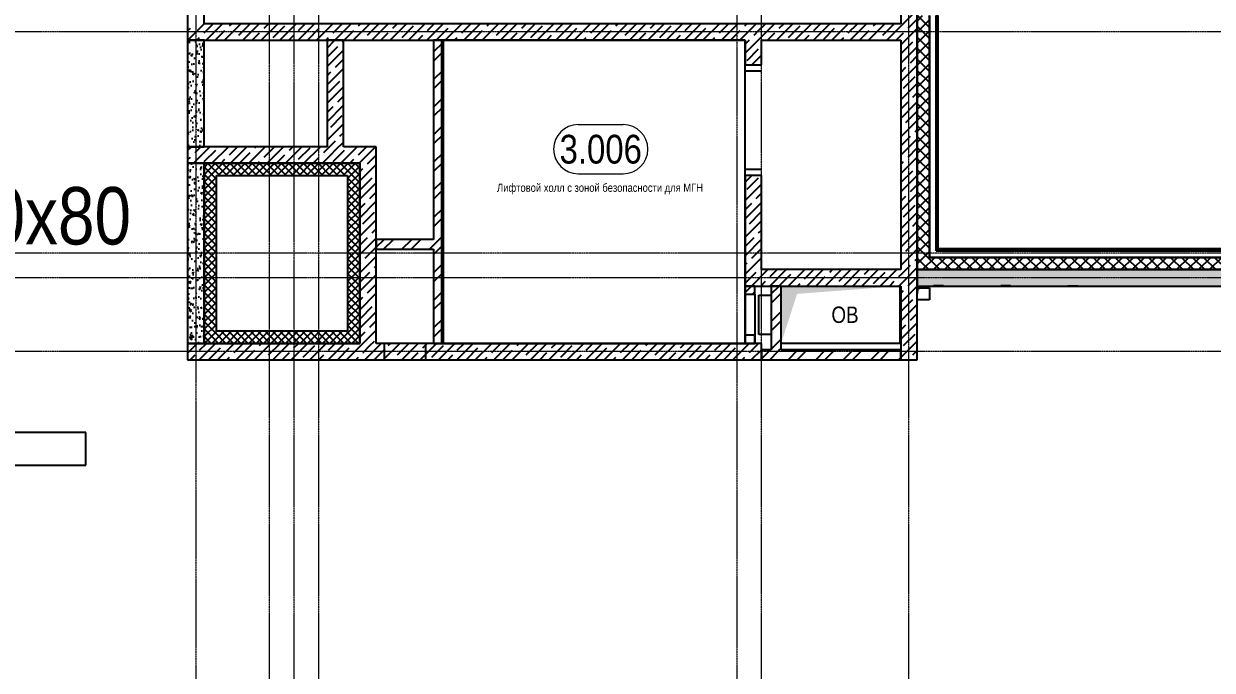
# Model space of a CAD drawing. Header units: millimetres. Extents: x -231292 to 573618, y -153144 to 564035.
# Drawn here: x 18204 to 32703, y 194679 to 202566 of the extents above; entities that cross this region are included whole.
import ezdxf
from ezdxf.enums import TextEntityAlignment as Align

# ---------------------------------------------------------------- set-up
doc = ezdxf.new("R2010")
doc.units = ezdxf.units.MM
doc.linetypes.add('CENTER2', pattern=[28.575, 19.05, -3.175, 3.175, -3.175])
doc.layers.get('0').update_dxf_attribs({"color": 250})
doc.layers.get('Defpoints').update_dxf_attribs({"color": 250})
for name, color, linetype, lineweight in [('11.10.2) люки', 30, 'Continuous', 60), ('A-Wall-Open', 250, 'Continuous', 5), ('АР_Area', 250, 'Continuous', 5), ('АР_Зоны_цвет', 8, 'Continuous', 0), ('АР_Отверстия', 250, 'Continuous', 9), ('АР_Проем', 250, 'Continuous', 0), ('АР_Стены ЖБ', 250, 'Continuous', 35), ('АР_Стены кирпич', 250, 'Continuous', 20), ('АР_Стены ПЕНОблок', 250, 'Continuous', 20), ('АР_Тонкая', 250, 'Continuous', 5), ('АР_Утеплитель', 250, 'Continuous', 0), ('АР_Штриховка', 250, 'Continuous', 0), ('РД_Оси_100', 250, 'Continuous', 0)]:
    doc.layers.add(name, color=color, linetype=linetype, lineweight=lineweight)
doc.layers.add('ВТ_оборудование', color=3, linetype='Continuous')
doc.layers.add('РД_Проем', color=250, linetype='Continuous', lineweight=0, plot=False)
doc.styles.add('style1', font='ARIALN.TTF')

# ---------------------------------------------------------------- blocks, each defined once
blk = doc.blocks.new('MOK-МаркаПом_овал_ареал')
for p, q in [((-2.75, 3), (2.75, 3)), ((-2.75, -3), (2.75, -3))]:
    blk.add_line(p, q)
for centre, radius, start, end in [((-2.75, 0), 3, 90, 270), ((2.75, 0), 3, 270, 90), ((-3.75, 0), 3.5, 0, 0.001)]:
    blk.add_arc(centre, radius, start, end)
at = {"color": 0, "style": 'style1'}
blk.add_attdef('АР-ПОМЕЩЕНИЕ:НОМЕР', text='', height=3.5, dxfattribs=at).set_placement((0, 0), align=Align.MIDDLE)
at = {"layer": 'Defpoints', "color": 2, "style": 'style1'}
blk.add_attdef('АР-ПОМЕЩЕНИЕ:НАИМЕНОВАНИЕ', text='', height=1, dxfattribs=at).set_placement((-0.09, -4.81), align=Align.MIDDLE)
blk = doc.blocks.new('оси_рен')
at = {"layer": 'РД_Оси_100', "color": 251, "linetype": 'CENTER2', "true_color": 0x636466}
for p, q in [((1215752.916, 135558.25), (1215752.916, 223268.25)), ((1225207.916, 151813.25), (1189697.958, 151813.25))]:
    blk.add_line(p, q, dxfattribs=at)
for points in [[(1207052.916, 223268.25), (1207052.916, 135558.25)], [(1207952.916, 135558.25), (1207952.916, 223268.25)], [(1208252.916, 135558.25), (1208252.916, 223268.25)], [(1208552.916, 135558.25), (1208552.916, 223268.25)], [(1213652.916, 223268.25), (1213652.916, 135558.25)], [(1213952.916, 135558.25), (1213952.916, 223268.25)], [(1225207.916, 149113.25), (1190197.958, 149113.25), (1189697.958, 149263.25)], [(1225207.916, 148813.25), (1190197.958, 148813.25), (1189697.958, 148663.25)], [(1225207.916, 147913.25), (1189697.958, 147913.25)]]:
    blk.add_lwpolyline(points, dxfattribs=at)

msp = doc.modelspace()

# ---------------------------------------------------------------- hatches: boundary and pattern name
at = {"layer": 'АР_Штриховка', "linetype": 'Continuous', "lineweight": 25, "true_color": 0x000000}
h = msp.add_hatch(dxfattribs=at)
h.set_pattern_fill('ANSI37', color=18, scale=30, angle=-360, style=0)
h.set_pattern_definition([(45, (-195344.93, 50353), (-67.35192, 67.35192), []), (135, (-195344.93, 50353), (-67.35192, -67.35192), [])])
h.paths.add_polyline_path([(29253.243, 206766.253), (29103.243, 206766.253), (29103.243, 206466.253), (29253.243, 206466.253)], flags=0)
h.paths.add_polyline_path([(29253.243, 202666.253), (29103.243, 202666.253), (29103.243, 199566.253), (29253.243, 199716.253)], flags=0)
h = msp.add_hatch(dxfattribs=at)
h.set_pattern_fill('_U', color=18, angle=-360, style=0, pattern_type=0)
h.set_pattern_definition([(360, (-195344.9339, 50353.0024), (4e-17, 1), [])])
h.paths.add_polyline_path([(29358.243, 206766.253), (29333.243, 206766.253), (29333.243, 206466.253), (29358.243, 206466.253)], flags=0)
h.paths.add_polyline_path([(29358.243, 202666.253), (29333.243, 202666.253), (29333.243, 199796.253), (29358.243, 199821.253)], flags=0)
h = msp.add_hatch(dxfattribs=at)
h.set_pattern_fill('AR-CONC', color=18, angle=45, style=0)
h.set_pattern_definition([(95, (-195344.93, 50353), (140.09465, 117.55338), [19.05, -209.55]), (40, (-195344.93, 50353), (-160.01845, 110.17673), [15.24, -167.64058]), (145.451445, (-195333.26, 50362.8), (-19.9238, 227.7301), [16.19001, -178.09024]), (91.1842, (-195380.85, 50388.92), (221.41024, 161.95341), [28.575, -314.325]), (141.63556, (-195362.4, 50402.42), (-7.08662, 342.82676), [24.28502, -267.1356]), (36.18415, (-195380.85, 50388.92), (-7.08662, 342.82676), [22.85997, -251.45973]), (66, (-195353.91, 50397.9), (179.51998, 34.89515), [19.05, -209.55]), (11, (-195353.91, 50397.9), (-86.53993, 173.94119), [15.24, -167.64]), (116.451445, (-195338.95, 50400.81), (92.98005, 208.83634), [16.19001, -178.08994]), (82.5, (-195344.934, 50353), (-57.605469, 61.973414), [0, -165.608, 0, -170.18, 0, -168.275]), (52.5, (-195344.93, 50353), (-23.589727, 118.087), [0, -97.028, 0, -161.798, 0, -64.135]), (12.5, (-195384.986, 50312.95), (99.927863, 91.826196), [0, -63.5, 0, -198.12, 0, -262.89]), (2.5, (-195402.95, 50294.99), (86.763904, 122.722393), [0, -82.55, 0, -131.572, 0, -186.69])])
h.paths.add_polyline_path([(20203.243, 201066.253), (20403.243, 201066.253), (20403.243, 202366.253), (20203.243, 202366.253)], flags=0)
h = msp.add_hatch(dxfattribs=at)
h.set_pattern_fill('ANSI32', color=18, scale=25, angle=-360, style=0)
h.set_pattern_definition([(45, (-195344.93, 50353), (-168.3798, 168.3798), []), (45, (-195232.68, 50353), (-168.3798, 168.3798), [])])
h.paths.add_polyline_path([(23323.243, 202366.253), (23203.243, 202366.253), (23203.243, 199936.253), (23233.243, 199856.253), (23323.243, 199816.253)], flags=0)
h.paths.add_polyline_path([(23323.243, 199816.253), (23233.243, 199856.253), (23203.243, 199816.253), (23203.243, 198666.253), (23323.243, 198666.253)], flags=0)
h = msp.add_hatch(dxfattribs=at)
h.set_pattern_fill('AR-CONC', color=18, angle=45, style=0)
h.set_pattern_definition([(95, (-195344.93, 50353), (140.09465, 117.55338), [19.05, -209.55]), (40, (-195344.93, 50353), (-160.01845, 110.17673), [15.24, -167.64058]), (145.451445, (-195333.26, 50362.8), (-19.9238, 227.7301), [16.19001, -178.09024]), (91.1842, (-195380.85, 50388.92), (221.41024, 161.95341), [28.575, -314.325]), (141.63556, (-195362.4, 50402.42), (-7.08662, 342.82676), [24.28502, -267.1356]), (36.18415, (-195380.85, 50388.92), (-7.08662, 342.82676), [22.85997, -251.45973]), (66, (-195353.91, 50397.9), (179.51998, 34.89515), [19.05, -209.55]), (11, (-195353.91, 50397.9), (-86.53993, 173.94119), [15.24, -167.64]), (116.451445, (-195338.95, 50400.81), (92.98005, 208.83634), [16.19001, -178.08994]), (82.5, (-195344.934, 50353), (-57.605469, 61.973414), [0, -165.608, 0, -170.18, 0, -168.275]), (52.5, (-195344.93, 50353), (-23.589727, 118.087), [0, -97.028, 0, -161.798, 0, -64.135]), (12.5, (-195384.986, 50312.95), (99.927863, 91.826196), [0, -63.5, 0, -198.12, 0, -262.89]), (2.5, (-195402.95, 50294.99), (86.763904, 122.722393), [0, -82.55, 0, -131.572, 0, -186.69])])
h.paths.add_polyline_path([(20203.243, 198666.253), (20403.243, 198666.253), (20403.243, 200866.253), (20203.243, 200866.253)], flags=0)
h = msp.add_hatch(dxfattribs=at)
h.set_pattern_fill('ANSI37', color=18, scale=20, angle=-360, style=0)
h.set_pattern_definition([(45, (-195344.934, 50353), (-44.90128, 44.90128), []), (135, (-195344.934, 50353), (-44.90128, -44.90128), [])])
h.paths.add_polyline_path([(20553.243, 200716.253), (20403.243, 200866.253), (20403.243, 198666.253), (20553.243, 198816.253)], flags=0)
h = msp.add_hatch(dxfattribs=at)
h.set_pattern_fill('ANSI37', color=18, scale=20, style=0)
h.set_pattern_definition([(45, (-195344.934, 50353), (-44.90128, 44.90128), []), (135, (-195344.934, 50353), (-44.90128, -44.90128), [])])
h.paths.add_polyline_path([(22153.243, 200716.253), (22303.243, 200866.253), (20403.243, 200866.253), (20553.243, 200716.253)], flags=0)
h = msp.add_hatch(dxfattribs=at)
h.set_pattern_fill('ANSI37', color=18, scale=20, style=0)
h.set_pattern_definition([(45, (-195344.934, 50353), (-44.90128, 44.90128), []), (135, (-195344.934, 50353), (-44.90128, -44.90128), [])])
h.paths.add_polyline_path([(22153.243, 198816.253), (22303.243, 198666.253), (22303.243, 200866.253), (22153.243, 200716.253)], flags=0)
h = msp.add_hatch(dxfattribs=at)
h.set_pattern_fill('ANSI32', color=18, scale=25, angle=-360, style=0)
h.set_pattern_definition([(45, (-195344.93, 50353), (-168.3798, 168.3798), []), (45, (-195232.68, 50353), (-168.3798, 168.3798), [])])
h.paths.add_polyline_path([(22503.243, 199936.253), (22503.243, 199816.253), (23203.243, 199816.253), (23233.243, 199856.253), (23203.243, 199936.253)], flags=0)
h = msp.add_hatch(dxfattribs=at)
h.set_pattern_fill('_U', color=18, angle=-360, style=0, pattern_type=0)
h.set_pattern_definition([(2e-13, (-195344.9339, 50353.0024), (-4e-15, 1), [])])
h.paths.add_polyline_path([(29358.243, 199821.253), (29333.243, 199796.253), (35703.243, 199796.253), (35703.243, 199821.253)], flags=0)
h = msp.add_hatch(dxfattribs=at)
h.set_pattern_fill('ANSI37', color=18, scale=30, angle=-360, style=0)
h.set_pattern_definition([(45, (-195344.93, 50353), (-67.35192, 67.35192), []), (135, (-195344.93, 50353), (-67.35192, -67.35192), [])])
h.paths.add_polyline_path([(29253.243, 199716.253), (29103.243, 199566.253), (35703.243, 199566.253), (35703.243, 199716.253)], flags=0)
h = msp.add_hatch(dxfattribs=at)
h.set_pattern_fill('AR-CONC', color=18, angle=-360, style=0)
h.set_pattern_definition([(50, (-195344.93, 50353), (182.18467, -15.939086), [19.05, -209.55]), (355, (-195344.93, 50353), (-35.24342, 191.05685), [15.24, -167.64058]), (100.451445, (-195329.75, 50351.67), (146.94125, 175.11775), [16.19001, -178.09024]), (46.1842, (-195344.93, 50403.8), (271.07904, -42.04233), [28.575, -314.325]), (96.63556, (-195322.34, 50400.3), (237.40413, 247.42612), [24.28502, -267.1356]), (351.18415, (-195344.93, 50403.8), (237.40413, 247.42612), [22.85997, -251.45973]), (21, (-195319.53, 50391.1), (151.61439, -102.2652), [19.05, -209.55]), (326, (-195319.53, 50391.1), (61.80203, 184.18797), [15.24, -167.64]), (71.451445, (-195306.9, 50382.58), (213.41642, 81.92277), [16.19001, -178.08994]), (37.5, (-195344.934, 50353), (3.088603, 84.555039), [0, -165.608, 0, -170.18, 0, -168.275]), (7.5, (-195344.93, 50353), (66.819663, 100.180575), [0, -97.028, 0, -161.798, 0, -64.135]), (327.5, (-195401.576, 50353), (135.590595, -5.728744), [0, -63.5, 0, -198.12, 0, -262.89]), (317.5, (-195426.98, 50353), (148.12918, 25.42649), [0, -82.55, 0, -131.572, 0, -186.69])])
h.paths.add_polyline_path([(29103.243, 199566.253), (29103.243, 199366.253), (35703.243, 199366.253), (35703.243, 199566.253)], flags=0)
h = msp.add_hatch(dxfattribs=at)
h.set_pattern_fill('ANSI32', color=18, scale=25, angle=-360, style=0)
h.set_pattern_definition([(45, (-195344.93, 50353), (-168.3798, 168.3798), []), (45, (-195232.68, 50353), (-168.3798, 168.3798), [])])
h.paths.add_polyline_path([(27123.243, 199366.253), (27003.243, 199366.253), (27003.243, 199266.253), (27123.243, 199266.253)], flags=0)
h.paths.add_polyline_path([(27123.243, 198666.253), (27003.243, 198666.253), (27003.243, 198665.253), (27123.243, 198665.253)], flags=0)
h = msp.add_hatch(dxfattribs=at)
h.set_pattern_fill('ANSI32', color=18, scale=25, angle=-360, style=0)
h.set_pattern_definition([(45, (-195344.93, 50353), (-168.3798, 168.3798), []), (45, (-195232.68, 50353), (-168.3798, 168.3798), [])])
h.paths.add_polyline_path([(27443.243, 199366.253), (27323.243, 199366.253), (27323.243, 198586.253), (27363.243, 198556.253), (27443.243, 198586.253)], flags=0)
h = msp.add_hatch(dxfattribs=at)
h.set_pattern_fill('ANSI37', color=18, scale=20, angle=-359.9999997, style=0)
h.set_pattern_definition([(45, (-195344.934, 50353), (-44.901281, 44.90128), []), (135, (-195344.934, 50353), (-44.90128, -44.901281), [])])
h.paths.add_polyline_path([(20553.243, 198816.254), (20403.243, 198666.254), (22303.243, 198666.254), (22153.243, 198816.254)], flags=0)
h = msp.add_hatch(dxfattribs=at)
h.set_pattern_fill('ANSI32', color=18, scale=25, angle=-360, style=0)
h.set_pattern_definition([(45, (-195344.93, 50353), (-168.3798, 168.3798), []), (45, (-195232.68, 50353), (-168.3798, 168.3798), [])])
h.paths.add_polyline_path([(27203.243, 198586.253), (27203.243, 198466.253), (27323.243, 198466.253), (27363.243, 198556.253), (27323.243, 198586.253)], flags=0)
h.paths.add_polyline_path([(27443.243, 198586.253), (27363.243, 198556.253), (27323.243, 198466.253), (28904.961, 198466.253), (28904.961, 198586.253)], flags=0)

# ---------------------------------------------------------------- linework, layer by layer
at = {"color": 18, "linetype": 'Continuous', "lineweight": 25, "true_color": 0x000000}
for p, q in [((27443.243, 198666.253), (27443.243, 199366.253)), ((27443.243, 199366.253), (28893.243, 199366.253)), ((27443.243, 198666.253), (27443.243, 199366.253)), ((27443.243, 199366.253), (28893.243, 199366.253)), ((28893.243, 199366.253), (28893.243, 198666.253)), ((28893.243, 199366.253), (28893.243, 198666.253)), ((29103.243, 199196.253), (29103.243, 199346.253)), ((29103.243, 199346.253), (29253.243, 199346.253)), ((29103.243, 199196.253), (29103.243, 199346.253)), ((29103.243, 199346.253), (29253.243, 199346.253)), ((29253.243, 199346.253), (29253.243, 199196.253)), ((29253.243, 199346.253), (29253.243, 199196.253)), ((29253.243, 199196.253), (29103.243, 199196.253)), ((29253.243, 199196.253), (29103.243, 199196.253)), ((28893.243, 198666.253), (27443.243, 198666.253)), ((28893.243, 198666.253), (27443.243, 198666.253))]:
    msp.add_line(p, q, dxfattribs=at)
at = {"color": 18, "lineweight": 25, "true_color": 0x000000}
for p, q in [((18959.471, 197581.247), (17959.471, 197581.247)), ((18959.471, 197181.247), (18959.471, 197581.247)), ((17959.471, 197181.247), (18959.471, 197181.247))]:
    msp.add_line(p, q, dxfattribs=at)
at = {"color": 18, "linetype": 'Continuous', "lineweight": 25, "true_color": 0x000000}
for points in [[(27443.243, 198666.253), (27443.243, 199366.253), (27638.483, 199270.649), (28893.243, 199366.253)], [(27443.243, 198666.253), (27443.243, 199366.253), (27638.483, 199270.649), (28893.243, 199366.253)], [(29103.243, 199196.253), (29103.243, 199346.253), (29123.44, 199325.766), (29253.243, 199346.253)], [(29103.243, 199196.253), (29103.243, 199346.253), (29123.44, 199325.766), (29253.243, 199346.253)]]:
    msp.add_solid(points, dxfattribs=at)
at = {"layer": 'A-Wall-Open', "color": 18, "linetype": 'Continuous', "lineweight": 25, "true_color": 0x000000}
for p, q in [((27003.243, 199266.253), (27003.243, 198766.253)), ((27123.243, 199266.253), (27123.243, 198766.253))]:
    msp.add_line(p, q, dxfattribs=at)
at = {"layer": 'АР_Зоны_цвет', "color": 18, "linetype": 'Continuous', "lineweight": 25, "true_color": 0x000000}
for p, q in [((27003.243, 202366.253), (23299.572, 202366.253)), ((23299.572, 202366.253), (23299.572, 198666.253)), ((27003.243, 198666.253), (27003.243, 202366.253)), ((23299.572, 198666.253), (27003.243, 198666.253))]:
    msp.add_line(p, q, dxfattribs=at)
at = {"layer": 'АР_Проем', "color": 18, "lineweight": 25, "true_color": 0x000000}
for p, q in [((27003.243, 201991.253), (27203.243, 201991.253)), ((27003.243, 200791.253), (27203.243, 200791.253))]:
    msp.add_line(p, q, dxfattribs=at)
at = {"layer": 'АР_Стены ЖБ', "color": 18, "linetype": 'Continuous', "lineweight": 25, "true_color": 0x000000}
for p, q in [((20203.243, 206766.253), (20203.243, 202366.253)), ((29103.243, 202566.253), (29103.243, 206766.253)), ((20403.243, 202566.253), (20403.243, 206566.253)), ((28903.243, 206566.253), (28903.243, 202566.253)), ((27203.243, 202566.253), (20403.243, 202566.253)), ((28903.243, 202566.253), (27203.243, 202566.253)), ((29103.243, 199366.253), (29103.243, 202566.253)), ((20203.243, 202366.253), (27003.243, 202366.253)), ((22103.243, 202366.253), (21903.243, 202366.253)), ((21903.243, 202366.253), (21903.243, 201066.253)), ((22103.243, 201066.253), (22103.243, 202366.253)), ((27003.243, 202366.253), (27003.243, 202066.253)), ((27203.243, 202366.253), (28903.243, 202366.253)), ((27203.243, 202066.253), (27203.243, 202366.253)), ((28903.243, 202366.253), (28903.243, 199566.253)), ((27003.243, 202066.253), (27203.243, 202066.253)), ((20203.243, 201066.253), (20203.243, 200866.253)), ((21903.243, 201066.253), (20203.243, 201066.253)), ((22503.243, 201066.253), (22103.243, 201066.253)), ((22503.243, 198666.253), (22503.243, 201066.253)), ((20203.243, 200866.253), (21903.243, 200866.253)), ((21903.243, 200866.253), (22303.243, 200866.253)), ((22303.243, 200866.253), (22303.243, 198666.253)), ((27203.243, 200716.253), (27003.243, 200716.253)), ((27003.243, 200716.253), (27003.243, 199366.253)), ((27203.243, 199566.253), (27203.243, 200716.253)), ((28903.243, 199566.253), (27203.243, 199566.253)), ((27003.243, 199366.253), (28903.243, 199366.253)), ((28903.243, 199366.253), (28903.243, 198466.253)), ((29103.243, 198466.253), (29103.243, 199366.253)), ((22303.243, 198666.253), (20203.243, 198666.253)), ((20203.243, 198666.253), (20203.243, 198466.253)), ((27203.243, 198666.253), (22503.243, 198666.253)), ((22603.243, 198466.253), (22603.243, 198666.253)), ((23103.243, 198666.253), (23103.243, 198466.253)), ((27203.243, 198466.253), (27203.243, 198666.253)), ((20203.243, 198466.253), (22303.243, 198466.253)), ((22303.243, 198466.253), (27203.243, 198466.253)), ((28903.243, 198466.253), (29103.243, 198466.253))]:
    msp.add_line(p, q, dxfattribs=at)
at = {"layer": 'АР_Стены кирпич', "color": 18, "linetype": 'Continuous', "lineweight": 25, "true_color": 0x000000}
for p, q in [((23323.243, 202366.253), (23203.243, 202366.253)), ((23203.243, 202366.253), (23203.243, 199936.253)), ((23323.243, 199816.253), (23323.243, 202366.253)), ((22503.243, 199936.253), (22503.243, 199816.253)), ((23203.243, 199936.253), (22503.243, 199936.253)), ((22503.243, 199816.253), (23203.243, 199816.253)), ((23203.243, 199816.253), (23203.243, 198666.253)), ((23323.243, 198666.253), (23323.243, 199816.253)), ((27123.243, 199366.253), (27003.243, 199366.253)), ((27003.243, 199366.253), (27003.243, 199266.253)), ((27003.243, 199266.253), (27123.243, 199266.253)), ((27123.243, 199266.253), (27123.243, 199366.253)), ((27443.243, 199366.253), (27323.243, 199366.253)), ((27323.243, 199366.253), (27323.243, 198586.253)), ((27443.243, 198586.253), (27443.243, 199366.253)), ((29423.243, 199367.059), (29303.243, 199367.059)), ((30243.243, 199367.059), (30123.243, 199367.059)), ((31063.243, 199366.253), (30943.243, 199366.253)), ((23203.243, 198666.253), (23323.243, 198666.253)), ((27123.243, 198766.253), (27003.243, 198766.253)), ((27003.243, 198766.253), (27003.243, 198666.253)), ((27123.243, 198666.253), (27003.243, 198666.253)), ((27003.243, 198666.253), (27003.243, 198665.253)), ((27003.243, 198665.253), (27123.243, 198665.253)), ((27123.243, 198666.253), (27123.243, 198766.253)), ((27123.243, 198665.253), (27123.243, 198666.253)), ((27203.243, 198586.253), (27203.243, 198466.253)), ((27323.243, 198586.253), (27203.243, 198586.253)), ((28904.961, 198586.253), (27443.243, 198586.253)), ((28904.961, 198466.253), (28904.961, 198586.253)), ((27203.243, 198466.253), (27323.243, 198466.253)), ((27323.243, 198466.253), (28904.961, 198466.253))]:
    msp.add_line(p, q, dxfattribs=at)
at = {"layer": 'АР_Стены ПЕНОблок', "color": 18, "linetype": 'Continuous', "lineweight": 25, "true_color": 0x000000}
for p, q in [((20403.243, 202366.253), (20203.243, 202366.253)), ((20203.243, 202366.253), (20203.243, 201066.253)), ((20403.243, 201066.253), (20403.243, 202366.253)), ((20203.243, 201066.253), (20403.243, 201066.253)), ((20403.243, 200866.253), (20203.243, 200866.253)), ((20203.243, 200866.253), (20203.243, 198666.253)), ((20403.243, 198666.253), (20403.243, 200866.253)), ((29103.243, 199566.253), (29103.243, 199366.253)), ((35703.243, 199566.253), (29103.243, 199566.253)), ((29103.243, 199366.253), (35703.243, 199366.253)), ((20203.243, 198666.253), (20403.243, 198666.253))]:
    msp.add_line(p, q, dxfattribs=at)
at = {"layer": 'АР_Тонкая', "color": 18, "linetype": 'Continuous', "lineweight": 25, "true_color": 0x000000}
for p, q in [((29253.243, 202666.253), (29253.243, 199716.253)), ((29333.243, 199796.253), (29333.243, 202666.253)), ((29333.243, 202666.253), (29333.243, 199796.253)), ((29358.243, 199821.253), (29358.243, 202666.253)), ((35703.243, 199821.253), (29358.243, 199821.253)), ((29253.243, 199716.253), (35703.243, 199716.253)), ((35703.243, 199796.253), (29333.243, 199796.253)), ((29333.243, 199796.253), (35703.243, 199796.253))]:
    msp.add_line(p, q, dxfattribs=at)
at = {"layer": 'АР_Утеплитель', "color": 18, "linetype": 'Continuous', "lineweight": 25, "true_color": 0x000000}
for p, q in [((29103.243, 202666.253), (29103.243, 199566.253)), ((29253.243, 199716.253), (29253.243, 202666.253)), ((20403.243, 200866.253), (20403.243, 198666.253)), ((22303.243, 200866.253), (20403.243, 200866.253)), ((22303.243, 198666.253), (22303.243, 200866.253)), ((20553.243, 198816.253), (20553.243, 200716.253)), ((20553.243, 200716.253), (22153.243, 200716.253)), ((22153.243, 200716.253), (22153.243, 198816.253)), ((35703.243, 199716.253), (29253.243, 199716.253)), ((29103.243, 199566.253), (35703.243, 199566.253)), ((22153.243, 198816.253), (20553.243, 198816.253)), ((20403.243, 198666.253), (22303.243, 198666.253))]:
    msp.add_line(p, q, dxfattribs=at)
at = {"layer": 'АР_Штриховка', "color": 18, "linetype": 'Continuous', "lineweight": 25, "true_color": 0x000000}
for p, q in [((28916.798, 202548.179), (29103.243, 202734.624)), ((20203.629, 202366.253), (20403.629, 202566.253)), ((20405.719, 202456.09), (20515.882, 202566.253)), ((20428.135, 202366.253), (20628.135, 202566.253)), ((20652.641, 202366.253), (20852.641, 202566.253)), ((20714.416, 202540.28), (20740.388, 202566.253)), ((20826.669, 202428.027), (20964.895, 202566.253)), ((20877.148, 202366.253), (21077.148, 202566.253)), ((21101.654, 202366.253), (21301.654, 202566.253)), ((21135.365, 202512.217), (21189.401, 202566.253)), ((21326.161, 202366.253), (21526.161, 202566.253)), ((21550.667, 202366.253), (21750.667, 202566.253)), ((21556.315, 202484.154), (21638.414, 202566.253)), ((21775.173, 202366.253), (21975.173, 202566.253)), ((21977.264, 202456.09), (22087.427, 202566.253)), ((21999.68, 202366.253), (22199.68, 202566.253)), ((22224.186, 202366.253), (22424.186, 202566.253)), ((22285.961, 202540.28), (22311.933, 202566.253)), ((22398.214, 202428.027), (22536.44, 202566.253)), ((22448.693, 202366.253), (22648.693, 202566.253)), ((22673.199, 202366.253), (22873.199, 202566.253)), ((22706.91, 202512.217), (22760.946, 202566.253)), ((22897.705, 202366.253), (23097.705, 202566.253)), ((23122.212, 202366.253), (23322.212, 202566.253)), ((23127.86, 202484.154), (23209.959, 202566.253)), ((23346.718, 202366.253), (23546.718, 202566.253)), ((23548.809, 202456.09), (23658.972, 202566.253)), ((23571.225, 202366.253), (23771.225, 202566.253)), ((23795.731, 202366.253), (23995.731, 202566.253)), ((23857.505, 202540.28), (23883.478, 202566.253)), ((23969.759, 202428.027), (24107.984, 202566.253)), ((24020.237, 202366.253), (24220.237, 202566.253)), ((24244.744, 202366.253), (24444.744, 202566.253)), ((24278.455, 202512.217), (24332.491, 202566.253)), ((24469.25, 202366.253), (24669.25, 202566.253)), ((24693.757, 202366.253), (24893.757, 202566.253)), ((24699.404, 202484.154), (24781.504, 202566.253)), ((24918.263, 202366.253), (25118.263, 202566.253)), ((25120.354, 202456.09), (25230.516, 202566.253)), ((25142.77, 202366.253), (25342.77, 202566.253)), ((25367.276, 202366.253), (25567.276, 202566.253)), ((25429.05, 202540.28), (25455.023, 202566.253)), ((25541.303, 202428.027), (25679.529, 202566.253)), ((25591.782, 202366.253), (25791.782, 202566.253)), ((25816.289, 202366.253), (26016.289, 202566.253)), ((25850, 202512.217), (25904.036, 202566.253)), ((26040.795, 202366.253), (26240.795, 202566.253)), ((26265.302, 202366.253), (26465.302, 202566.253)), ((26270.949, 202484.154), (26353.048, 202566.253)), ((26489.808, 202366.253), (26689.808, 202566.253)), ((26691.899, 202456.09), (26802.061, 202566.253)), ((26714.314, 202366.253), (26914.314, 202566.253)), ((26938.821, 202366.253), (27138.821, 202566.253)), ((27000.595, 202540.28), (27026.568, 202566.253)), ((27164.978, 202480.157), (27251.074, 202566.253)), ((27180.434, 202383.36), (27363.327, 202566.253)), ((27387.834, 202366.253), (27587.834, 202566.253)), ((27421.545, 202512.217), (27475.58, 202566.253)), ((27612.34, 202366.253), (27812.34, 202566.253)), ((27836.846, 202366.253), (28036.846, 202566.253)), ((27842.494, 202484.154), (27924.593, 202566.253)), ((28061.353, 202366.253), (28261.353, 202566.253)), ((28263.444, 202456.09), (28373.606, 202566.253)), ((28285.859, 202366.253), (28485.859, 202566.253)), ((28510.366, 202366.253), (28710.366, 202566.253)), ((28572.14, 202540.28), (28598.112, 202566.253)), ((28684.393, 202428.027), (28822.619, 202566.253)), ((29002.231, 202521.359), (29103.243, 202622.371)), ((20203.243, 202478.12), (20237.34, 202512.217)), ((20540.388, 202366.253), (20658.289, 202484.154)), ((20989.401, 202366.253), (21079.239, 202456.09)), ((21247.618, 202399.964), (21387.935, 202540.28)), ((21438.414, 202366.253), (21500.188, 202428.027)), ((21668.568, 202371.901), (21808.884, 202512.217)), ((22111.933, 202366.253), (22229.834, 202484.154)), ((22560.946, 202366.253), (22650.783, 202456.09)), ((22819.163, 202399.964), (22959.48, 202540.28)), ((23009.959, 202366.253), (23071.733, 202428.027)), ((23240.113, 202371.901), (23380.429, 202512.217)), ((23683.478, 202366.253), (23801.379, 202484.154)), ((24132.491, 202366.253), (24222.328, 202456.09)), ((24390.708, 202399.964), (24531.025, 202540.28)), ((24581.504, 202366.253), (24643.278, 202428.027)), ((24811.658, 202371.901), (24951.974, 202512.217)), ((25255.023, 202366.253), (25372.924, 202484.154)), ((25704.036, 202366.253), (25793.873, 202456.09)), ((25962.253, 202399.964), (26102.569, 202540.28)), ((26153.048, 202366.253), (26214.823, 202428.027)), ((26383.202, 202371.901), (26523.519, 202512.217)), ((26826.568, 202366.253), (26944.468, 202484.154)), ((27112.848, 202428.027), (27164.978, 202480.157)), ((27275.58, 202366.253), (27365.418, 202456.09)), ((27533.798, 202399.964), (27674.114, 202540.28)), ((27724.593, 202366.253), (27786.367, 202428.027)), ((27954.747, 202371.901), (28095.064, 202512.217)), ((28398.112, 202366.253), (28516.013, 202484.154)), ((28734.872, 202366.253), (28916.798, 202548.179)), ((28847.125, 202366.253), (28936.914, 202456.041)), ((28903.243, 202310.117), (29103.243, 202510.117)), ((28936.914, 202456.041), (28936.963, 202456.09)), ((28993.089, 202512.217), (29002.231, 202521.359)), ((20315.882, 202366.253), (20349.593, 202399.964)), ((20764.895, 202366.253), (20770.542, 202371.901)), ((21887.427, 202366.253), (21921.138, 202399.964)), ((21903.243, 202269.816), (21999.68, 202366.253)), ((21903.243, 202157.563), (22033.391, 202287.711)), ((22089.517, 202343.837), (22103.243, 202357.563)), ((22336.44, 202366.253), (22342.087, 202371.901)), ((23458.972, 202366.253), (23492.682, 202399.964)), ((23907.984, 202366.253), (23913.632, 202371.901)), ((25030.516, 202366.253), (25064.227, 202399.964)), ((25479.529, 202366.253), (25485.177, 202371.901)), ((26602.061, 202366.253), (26635.772, 202399.964)), ((27003.243, 202206.169), (27180.434, 202383.36)), ((27003.243, 202318.422), (27056.722, 202371.901)), ((28173.606, 202366.253), (28207.317, 202399.964)), ((28622.619, 202366.253), (28628.266, 202371.901)), ((28903.243, 202085.611), (29103.243, 202285.611)), ((28908.899, 202203.521), (29049.216, 202343.837)), ((21903.243, 202045.31), (22103.243, 202245.31)), ((22005.328, 202035.141), (22103.243, 202133.056)), ((27028.658, 202119.331), (27168.975, 202259.647)), ((27087.834, 202066.253), (27203.243, 202181.662)), ((29021.153, 202091.268), (29103.243, 202173.358)), ((21903.243, 201820.803), (22103.243, 202020.803)), ((21903.243, 201933.056), (21949.201, 201979.014)), ((27200.087, 202066.253), (27203.243, 202069.409)), ((28903.243, 201861.105), (29103.243, 202061.105)), ((28903.243, 201973.358), (28965.026, 202035.141)), ((21921.138, 201726.445), (22061.454, 201866.761)), ((28903.243, 201636.598), (29103.243, 201836.598)), ((28936.963, 201782.571), (29077.279, 201922.888)), ((21903.243, 201596.297), (22103.243, 201796.297)), ((29049.216, 201670.318), (29103.243, 201724.345)), ((21903.243, 201371.79), (22103.243, 201571.79)), ((21903.243, 201484.044), (21977.264, 201558.065)), ((22033.391, 201614.191), (22103.243, 201684.044)), ((28903.243, 201524.345), (28993.089, 201614.191)), ((28903.243, 201412.092), (29103.243, 201612.092)), ((21949.201, 201305.495), (22089.517, 201445.812)), ((28965.026, 201361.622), (29103.243, 201499.839)), ((21903.243, 201147.284), (22103.243, 201347.284)), ((28903.243, 201187.585), (29103.243, 201387.585)), ((28903.243, 201299.839), (28908.899, 201305.495)), ((29077.279, 201249.369), (29103.243, 201275.332)), ((21921.084, 201052.872), (22005.328, 201137.115)), ((22012.804, 201032.338), (22103.243, 201122.778)), ((22061.454, 201193.242), (22103.243, 201235.031)), ((28903.243, 201075.332), (29021.153, 201193.242)), ((28903.243, 200963.079), (29103.243, 201163.079)), ((20203.243, 201018.829), (20250.667, 201066.253)), ((20275.174, 200866.253), (20475.174, 201066.253)), ((20293.466, 200996.799), (20362.92, 201066.253)), ((20405.719, 200884.546), (20546.036, 201024.862)), ((20499.68, 200866.253), (20699.68, 201066.253)), ((20714.416, 200968.736), (20811.933, 201066.253)), ((20724.186, 200866.253), (20924.186, 201066.253)), ((20836.44, 200866.253), (20966.985, 200996.799)), ((20948.693, 200866.253), (21148.693, 201066.253)), ((21023.112, 201052.925), (21036.44, 201066.253)), ((21135.365, 200940.672), (21260.946, 201066.253)), ((21173.199, 200866.253), (21373.199, 201066.253)), ((21285.452, 200866.253), (21387.935, 200968.736)), ((21397.706, 200866.253), (21597.706, 201066.253)), ((21444.062, 201024.862), (21485.452, 201066.253)), ((21556.315, 200912.609), (21696.631, 201052.925)), ((21622.212, 200866.253), (21822.212, 201066.253)), ((21846.718, 200866.253), (21948.463, 200967.997)), ((21865.011, 200996.799), (21921.084, 201052.872)), ((21948.463, 200967.997), (22012.804, 201032.338)), ((21977.264, 200884.546), (22117.581, 201024.862)), ((22071.225, 200866.253), (22271.225, 201066.253)), ((22285.961, 200968.736), (22383.478, 201066.253)), ((22295.731, 200866.253), (22495.731, 201066.253)), ((28993.089, 200940.672), (29103.243, 201050.826)), ((20203.243, 200906.576), (20237.34, 200940.672)), ((20611.933, 200866.253), (20658.289, 200912.609)), ((21060.946, 200866.253), (21079.239, 200884.546)), ((21734.465, 200866.253), (21808.884, 200940.672)), ((22183.478, 200866.253), (22229.834, 200912.609)), ((22303.243, 200649.258), (22503.243, 200849.258)), ((22398.214, 200856.482), (22503.243, 200961.512)), ((28903.243, 200738.573), (29103.243, 200938.573)), ((28903.243, 200850.826), (28936.963, 200884.546)), ((22303.243, 200761.512), (22342.087, 200800.356)), ((22314.024, 200547.786), (22454.34, 200688.103)), ((27003.243, 200634.624), (27084.872, 200716.253)), ((27028.658, 200547.786), (27168.975, 200688.103)), ((28903.243, 200514.066), (29103.243, 200714.066)), ((28908.899, 200631.976), (29049.216, 200772.292)), ((22303.243, 200424.752), (22503.243, 200624.752)), ((27003.243, 200410.117), (27203.243, 200610.117)), ((29021.153, 200519.723), (29103.243, 200601.813)), ((22303.243, 200200.246), (22503.243, 200400.246)), ((22426.277, 200435.533), (22503.243, 200512.499)), ((27003.243, 200185.611), (27203.243, 200385.611)), ((27140.912, 200435.533), (27203.243, 200497.864)), ((28903.243, 200289.56), (29103.243, 200489.56)), ((28903.243, 200401.813), (28965.026, 200463.596)), ((22303.243, 200312.499), (22370.15, 200379.406)), ((22342.087, 200126.836), (22482.404, 200267.153)), ((27003.243, 200297.864), (27084.785, 200379.406)), ((27056.722, 200126.836), (27197.038, 200267.153)), ((28903.243, 200065.053), (29103.243, 200265.053)), ((28936.963, 200211.026), (29077.279, 200351.343)), ((22303.243, 199975.739), (22503.243, 200175.739)), ((27003.243, 199961.105), (27203.243, 200161.105)), ((29049.216, 200098.773), (29103.243, 200152.8)), ((22303.243, 199863.486), (22398.214, 199958.457)), ((22303.243, 199751.233), (22503.243, 199951.233)), ((22454.34, 200014.583), (22503.243, 200063.486)), ((27003.243, 199848.851), (27112.848, 199958.457)), ((27168.975, 200014.583), (27203.243, 200048.851)), ((28903.243, 199952.8), (28993.089, 200042.647)), ((28903.243, 199840.547), (29103.243, 200040.547)), ((22370.15, 199705.887), (22503.243, 199838.979)), ((27003.243, 199736.598), (27203.243, 199936.598)), ((27084.785, 199705.887), (27203.243, 199824.345)), ((28903.243, 199616.041), (29103.243, 199816.041)), ((28965.026, 199790.077), (29103.243, 199928.294)), ((22303.243, 199526.726), (22503.243, 199726.726)), ((27003.243, 199512.092), (27203.243, 199712.092)), ((28903.243, 199728.294), (28908.899, 199733.95)), ((29077.279, 199677.824), (29103.243, 199703.787)), ((22303.243, 199638.979), (22314.024, 199649.76)), ((22303.243, 199414.473), (22426.277, 199537.507)), ((22482.404, 199593.634), (22503.243, 199614.473)), ((27003.243, 199624.345), (27028.658, 199649.76)), ((27003.243, 199399.839), (27140.912, 199537.507)), ((27081.91, 199366.253), (27281.91, 199566.253)), ((27197.038, 199593.634), (27203.243, 199599.839)), ((27306.417, 199366.253), (27506.417, 199566.253)), ((27309.291, 199481.381), (27394.164, 199566.253)), ((27530.923, 199366.253), (27730.923, 199566.253)), ((27617.988, 199565.57), (27618.67, 199566.253)), ((27730.241, 199453.317), (27843.177, 199566.253)), ((27755.43, 199366.253), (27955.43, 199566.253)), ((27979.936, 199366.253), (28179.936, 199566.253)), ((28038.937, 199537.507), (28067.683, 199566.253)), ((28151.19, 199425.254), (28291.507, 199565.57)), ((28204.442, 199366.253), (28404.442, 199566.253)), ((28428.949, 199366.253), (28628.949, 199566.253)), ((28459.887, 199509.444), (28516.696, 199566.253)), ((28572.14, 199397.191), (28712.456, 199537.507)), ((28653.455, 199366.253), (28853.455, 199566.253)), ((28880.836, 199481.381), (28920.279, 199520.823)), ((28920.279, 199520.823), (29021.153, 199621.697)), ((28950.894, 199439.185), (29103.243, 199591.534)), ((22303.243, 199302.22), (22503.243, 199502.22)), ((22398.214, 199284.937), (22503.243, 199389.967)), ((27194.164, 199366.253), (27253.165, 199425.254)), ((27421.545, 199369.127), (27561.861, 199509.444)), ((27643.177, 199366.253), (27674.114, 199397.191)), ((27867.683, 199366.253), (27982.811, 199481.381)), ((28092.189, 199366.253), (28095.064, 199369.127)), ((28316.696, 199366.253), (28403.76, 199453.317)), ((28765.709, 199366.253), (28824.71, 199425.254)), ((28877.962, 199366.253), (28950.894, 199439.185)), ((28993.089, 199369.127), (29024.993, 199401.031)), ((29024.993, 199401.031), (29103.243, 199479.281)), ((22303.243, 199077.714), (22503.243, 199277.714)), ((22303.243, 199189.967), (22342.087, 199228.811)), ((28903.243, 199167.028), (29102.707, 199366.491)), ((28903.243, 199279.281), (28936.963, 199313.001)), ((29102.707, 199366.491), (29103.243, 199367.028)), ((22314.024, 198976.241), (22454.34, 199116.558)), ((28903.243, 198942.521), (29103.243, 199142.521)), ((28908.899, 199060.431), (29049.216, 199200.748)), ((22303.243, 198853.207), (22503.243, 199053.207)), ((22426.277, 198863.988), (22503.243, 198940.954)), ((29021.153, 198948.178), (29103.243, 199030.268)), ((22303.243, 198740.954), (22370.15, 198807.861)), ((22324.701, 198650.159), (22503.243, 198828.701)), ((28903.243, 198718.015), (29103.243, 198918.015)), ((28903.243, 198830.268), (28965.026, 198892.051)), ((20203.243, 198549.258), (20320.238, 198666.253)), ((20344.744, 198466.253), (20544.744, 198666.253)), ((20349.593, 198583.355), (20432.491, 198666.253)), ((20569.25, 198466.253), (20769.25, 198666.253)), ((20770.542, 198555.292), (20881.504, 198666.253)), ((20793.757, 198466.253), (20993.757, 198666.253)), ((21018.263, 198466.253), (21218.263, 198666.253)), ((21079.239, 198639.482), (21106.01, 198666.253)), ((21191.492, 198527.228), (21330.516, 198666.253)), ((21242.77, 198466.253), (21442.77, 198666.253)), ((21467.276, 198466.253), (21667.276, 198666.253)), ((21500.188, 198611.418), (21555.023, 198666.253)), ((21691.782, 198466.253), (21891.782, 198666.253)), ((21916.289, 198466.253), (22116.289, 198666.253)), ((21921.138, 198583.355), (22004.036, 198666.253)), ((22140.795, 198466.253), (22324.701, 198650.159)), ((22365.302, 198466.253), (22565.302, 198666.253)), ((22422.932, 198636.136), (22482.404, 198695.608)), ((22589.808, 198466.253), (22789.808, 198666.253)), ((22650.783, 198639.482), (22677.555, 198666.253)), ((22763.037, 198527.228), (22902.061, 198666.253)), ((22814.314, 198466.253), (23014.314, 198666.253)), ((23038.821, 198466.253), (23238.821, 198666.253)), ((23071.733, 198611.418), (23126.568, 198666.253)), ((23263.327, 198466.253), (23463.327, 198666.253)), ((23487.834, 198466.253), (23687.834, 198666.253)), ((23492.682, 198583.355), (23575.58, 198666.253)), ((23712.34, 198466.253), (23912.34, 198666.253)), ((23913.632, 198555.292), (24024.593, 198666.253)), ((23936.846, 198466.253), (24136.846, 198666.253)), ((24161.353, 198466.253), (24361.353, 198666.253)), ((24222.328, 198639.482), (24249.1, 198666.253)), ((24334.582, 198527.228), (24473.606, 198666.253)), ((24385.859, 198466.253), (24585.859, 198666.253)), ((24610.366, 198466.253), (24810.366, 198666.253)), ((24643.278, 198611.418), (24698.112, 198666.253)), ((24834.872, 198466.253), (25034.872, 198666.253)), ((25059.378, 198466.253), (25259.378, 198666.253)), ((25064.227, 198583.355), (25147.125, 198666.253)), ((25283.885, 198466.253), (25483.885, 198666.253)), ((25485.177, 198555.292), (25596.138, 198666.253)), ((25508.391, 198466.253), (25708.391, 198666.253)), ((25732.898, 198466.253), (25932.898, 198666.253)), ((25793.873, 198639.482), (25820.644, 198666.253)), ((25906.126, 198527.228), (26045.151, 198666.253)), ((25957.404, 198466.253), (26157.404, 198666.253)), ((26181.91, 198466.253), (26381.91, 198666.253)), ((26214.823, 198611.418), (26269.657, 198666.253)), ((26406.417, 198466.253), (26606.417, 198666.253)), ((26630.923, 198466.253), (26830.923, 198666.253)), ((26635.772, 198583.355), (26718.67, 198666.253)), ((26855.43, 198466.253), (27055.43, 198666.253)), ((27056.722, 198555.292), (27167.683, 198666.253)), ((28903.243, 198493.509), (29103.243, 198693.509)), ((28936.963, 198639.482), (29077.279, 198779.798)), ((20232.491, 198466.253), (20293.466, 198527.228)), ((20461.846, 198471.102), (20602.163, 198611.418)), ((20681.504, 198466.253), (20714.416, 198499.165)), ((20906.01, 198466.253), (21023.112, 198583.355)), ((21355.023, 198466.253), (21444.062, 198555.292)), ((21612.441, 198499.165), (21752.758, 198639.482)), ((21804.036, 198466.253), (21865.011, 198527.228)), ((22033.391, 198471.102), (22173.707, 198611.418)), ((22253.048, 198466.253), (22285.961, 198499.165)), ((22342.087, 198555.292), (22343.399, 198556.603)), ((22343.399, 198556.603), (22422.932, 198636.136)), ((22477.555, 198466.253), (22594.657, 198583.355)), ((22926.568, 198466.253), (23015.606, 198555.292)), ((23183.986, 198499.165), (23324.303, 198639.482)), ((23375.58, 198466.253), (23436.556, 198527.228)), ((23604.936, 198471.102), (23745.252, 198611.418)), ((23824.593, 198466.253), (23857.505, 198499.165)), ((24049.1, 198466.253), (24166.202, 198583.355)), ((24498.112, 198466.253), (24587.151, 198555.292)), ((24755.531, 198499.165), (24895.848, 198639.482)), ((24947.125, 198466.253), (25008.101, 198527.228)), ((25176.481, 198471.102), (25316.797, 198611.418)), ((25396.138, 198466.253), (25429.05, 198499.165)), ((25620.644, 198466.253), (25737.747, 198583.355)), ((26069.657, 198466.253), (26158.696, 198555.292)), ((26327.076, 198499.165), (26467.392, 198639.482)), ((26518.67, 198466.253), (26579.646, 198527.228)), ((26748.025, 198471.102), (26888.342, 198611.418)), ((26967.683, 198466.253), (27000.595, 198499.165)), ((27079.936, 198466.253), (27203.243, 198589.56)), ((29049.216, 198527.228), (29103.243, 198581.255)), ((21130.516, 198466.253), (21135.365, 198471.102)), ((22702.061, 198466.253), (22706.91, 198471.102)), ((24273.606, 198466.253), (24278.455, 198471.102)), ((25845.151, 198466.253), (25850, 198471.102)), ((27192.189, 198466.253), (27203.243, 198477.307)), ((28988.241, 198466.253), (28993.089, 198471.102))]:
    msp.add_line(p, q, dxfattribs=at)
at = {"layer": 'ВТ_оборудование', "color": 18, "lineweight": 25, "true_color": 0x000000}
for p, q in [((27173.243, 198776.253), (27173.243, 199256.253)), ((27173.243, 199256.253), (27323.243, 199256.253)), ((27323.243, 199256.253), (27323.243, 198776.253)), ((27323.243, 198776.253), (27173.243, 198776.253))]:
    msp.add_line(p, q, dxfattribs=at)
at = {"layer": 'РД_Проем', "color": 18, "linetype": 'Continuous', "lineweight": 25, "true_color": 0x000000}
for p, q in [((27003.243, 199266.253), (27003.243, 198666.253)), ((27123.243, 199266.253), (27123.243, 198666.253))]:
    msp.add_line(p, q, dxfattribs=at)

# ---------------------------------------------------------------- block references
at = {"rotation": 359.999868838025}
msp.add_blockref('оси_рен', (-1186750.035, 50655.808), dxfattribs=at)
at = {"layer": 'АР_Area', "color": 18, "linetype": 'Continuous', "lineweight": 15, "true_color": 0x000000, "xscale": 100, "yscale": 100, "zscale": 100}
msp.add_blockref('MOK-МаркаПом_овал_ареал', (25242.899, 201036.152), dxfattribs=at).add_auto_attribs({'АР-ПОМЕЩЕНИЕ:НОМЕР': '3.006', 'АР-ПОМЕЩЕНИЕ:НАИМЕНОВАНИЕ': 'Лифтовой холл с зоной безопасности для МГН'})

# ---------------------------------------------------------------- texts
at = {"layer": 'АР_Отверстия', "color": 18, "lineweight": 25, "true_color": 0x000000, "style": 'style1'}
msp.add_text('ОВ', height=200, dxfattribs=at).set_placement((28057.501, 198916.185))

# ---------------------------------------------------------------- next in the draw order: texts
at = {"layer": '11.10.2) люки', "color": 176, "true_color": 0x00008a, "insert": (17327.779, 200573.701), "char_height": 700, "width": 1668.44707, "attachment_point": 1, "line_spacing_factor": 0.3, "style": 'style1', "bg_fill": 3, "box_fill_scale": 1, "bg_fill_color": 256, "bg_fill_transparency": 0}
msp.add_mtext('\\pxsm1;30х80', dxfattribs=at)

doc.saveas('drawing.dxf')
